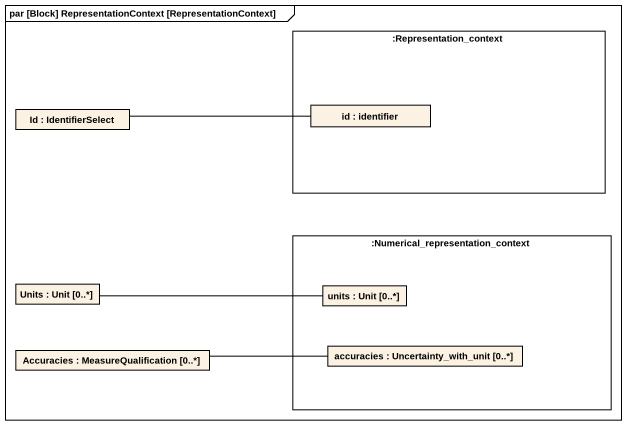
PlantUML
@startuml
mainframe par [Block] RepresentationContext [RepresentationContext]
rectangle ":Representation_context" as Representation_context {
  rectangle "id : identifier" as id
}
rectangle "Id : IdentifierSelect" as Id
rectangle ":Numerical_representation_context" as Numerical_representation {
  rectangle "units : Unit [0..*]" as units
  rectangle "accuracies : Uncertainty_with_unit [0..*]" as accuracies
}
rectangle "Units : Unit [0..*]" as Units
rectangle "Accuracies : MeasureQualification [0..*]" as Accuracies
Id -right- id
Units -right- units
Accuracies -right- accuracies
@enduml
